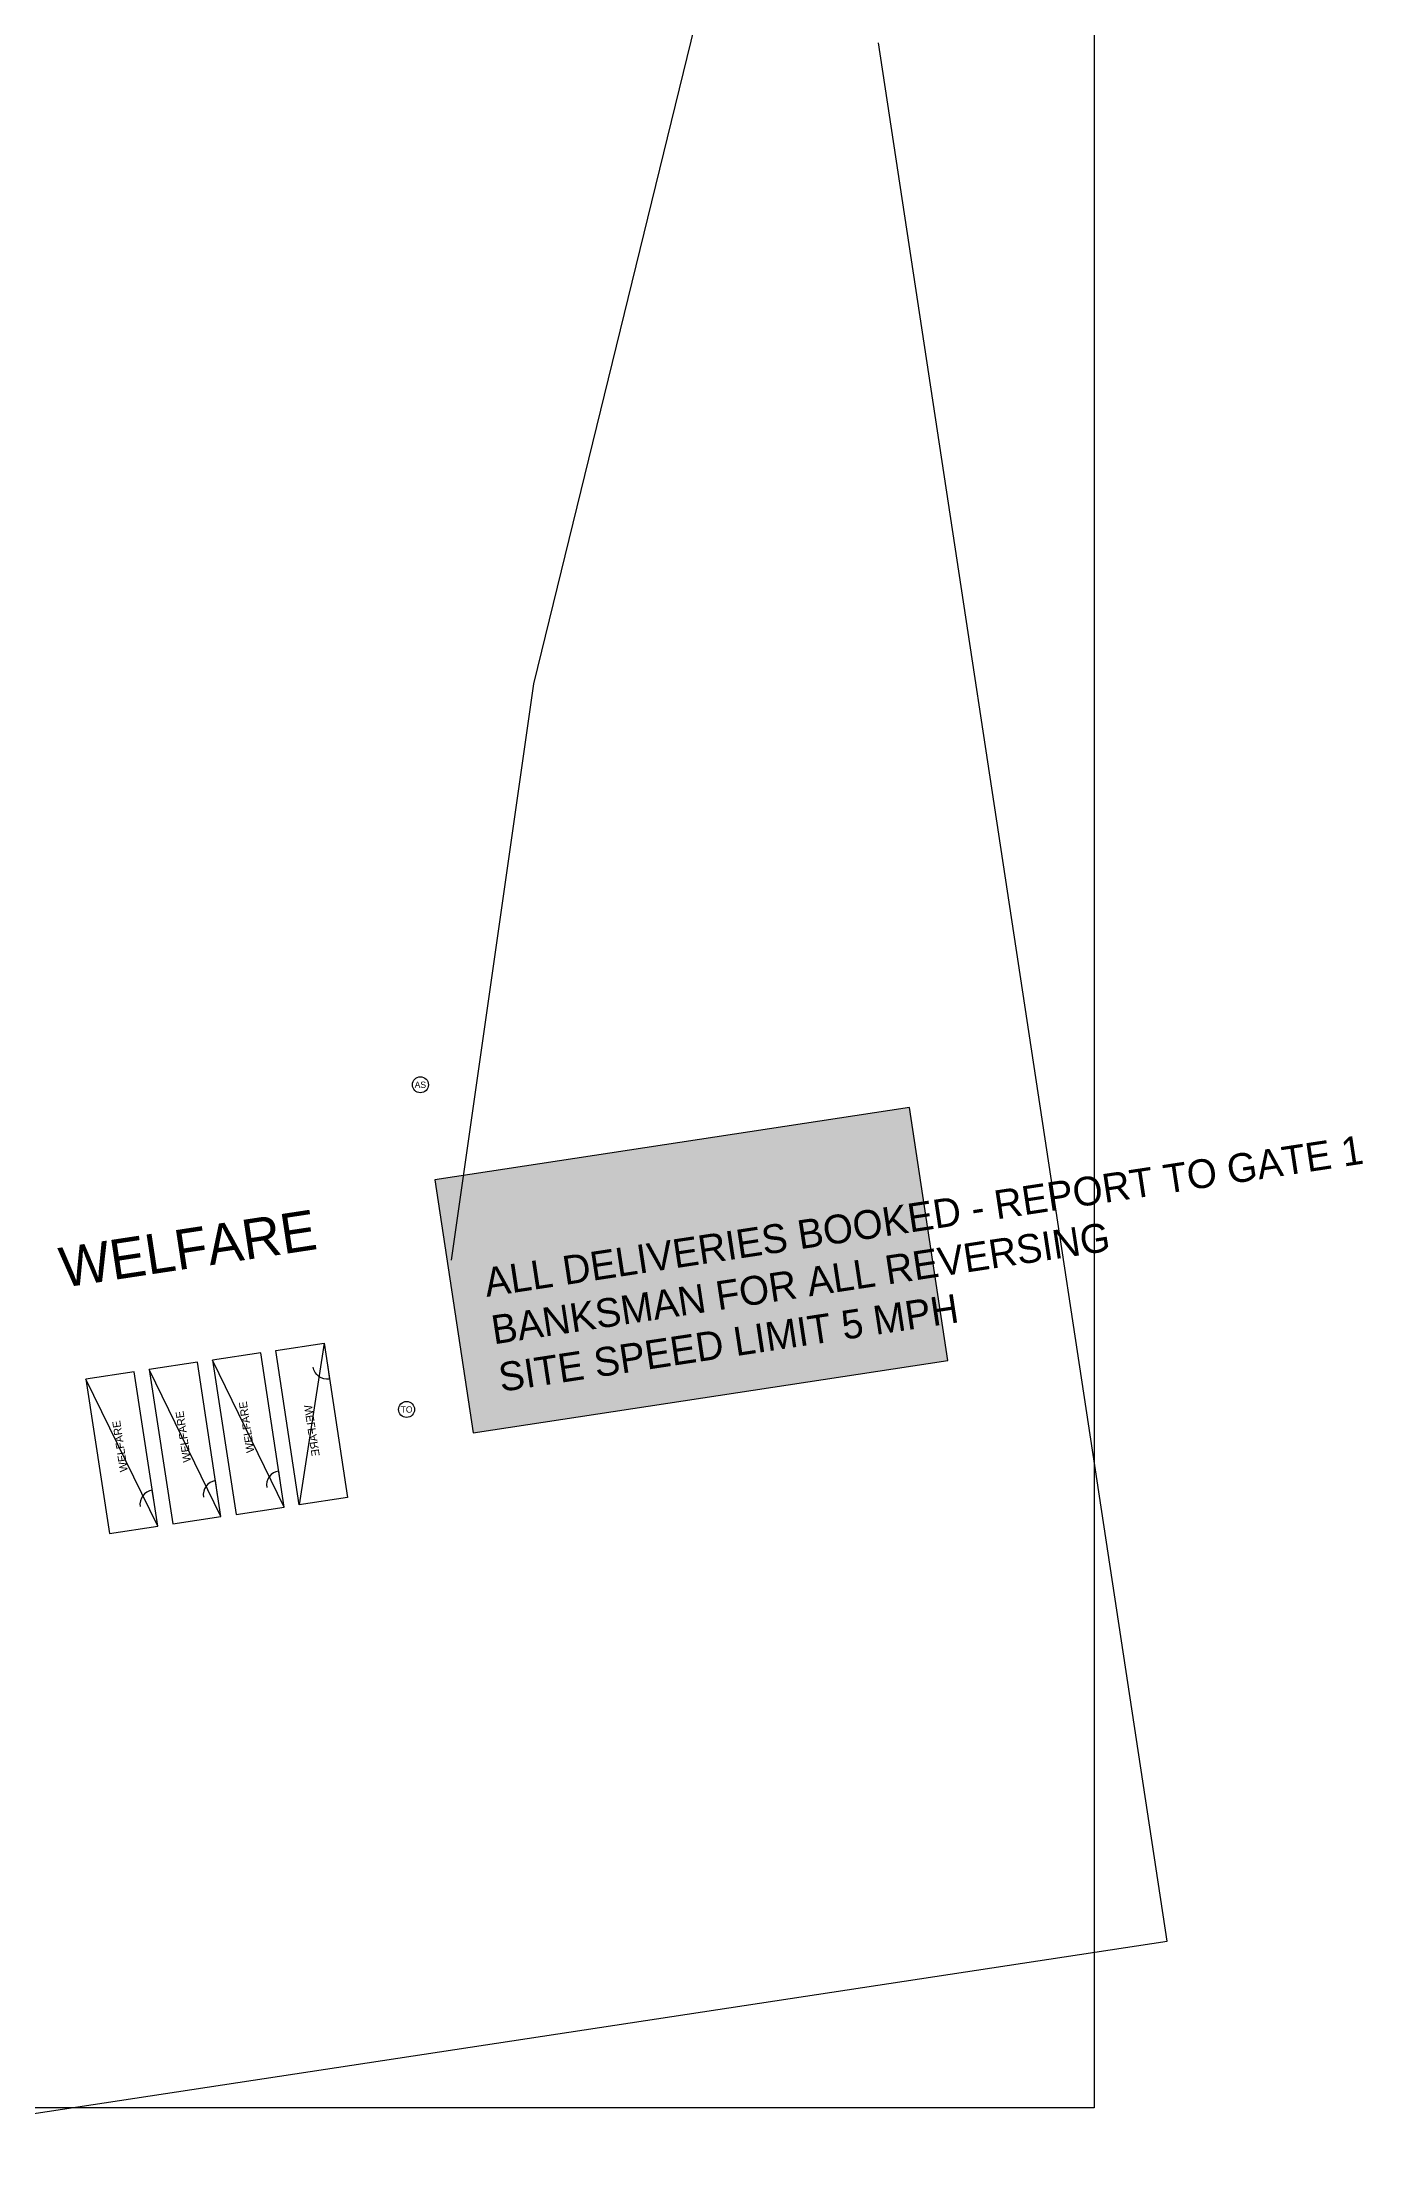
# Model space of a CAD drawing. Header units: millimetres. Extents: x 0 to 476461836, y 0 to 306518700.
# Drawn here: x 475898160 to 475980701, y 305620731 to 305752268 of the extents above; entities that cross this region are included whole.
import ezdxf
from ezdxf.enums import TextEntityAlignment as Align

# ---------------------------------------------------------------- set-up
doc = ezdxf.new("R2010")
doc.units = ezdxf.units.MM
doc.header["$LTSCALE"] = 500
for name, color, linetype in [('IMAGES', 7, 'Continuous'), ('OSBASE$0$Field Boundary', 9, 'Continuous'), ('TW_CAR PARK', 160, 'CONTINUOUS'), ('TW_HOARDING 2.4m', 5, 'CONTINUOUS'), ('TW_SYMBOLS', 7, 'CONTINUOUS'), ('TW_WELFARE', 140, 'CONTINUOUS'), ('Z_TEXT', 7, 'CONTINUOUS')]:
    doc.layers.add(name, color=color, linetype=linetype)
picture_1 = doc.add_image_def('image1.jpg', size_in_pixel=(6000, 4000))

# ---------------------------------------------------------------- blocks, each defined once
blk = doc.blocks.new('TOILETS')
blk.add_circle((0, 0), 500)
blk.add_text('TO', height=400).set_placement((0, 0), align=Align.MIDDLE_CENTER)
blk = doc.blocks.new('ASSEMBLY')
blk.add_circle((0, 0), 500)
blk.add_text('AS', height=400).set_placement((0, 0), align=Align.MIDDLE_CENTER)
blk = doc.blocks.new('DOOR_900')
at = {"color": 0}
blk.add_line((0, 0), (900, 0), dxfattribs=at)
blk.add_arc((0, 0), 900, 0, 90, dxfattribs=at)
blk = doc.blocks.new('WELFARE_UNIT_32x10')
at = {"color": 0}
blk.add_line((-4877, -1524), (4877, 1524), dxfattribs=at)
blk.add_lwpolyline([(-4877, -1524), (4877, -1524), (4877, 1524), (-4877, 1524)], close=True, dxfattribs=at)
blk.add_blockref('DOOR_900', (-3500, -1524))
blk.add_text('WELFARE', height=500, dxfattribs=at).set_placement((-1200, -200))

msp = doc.modelspace()

# ---------------------------------------------------------------- hatches: boundary and pattern name
at = {"layer": 'TW_CAR PARK'}
h = msp.add_hatch(color=7, dxfattribs=at)
h.set_gradient(color1=(200, 220, 255))
h.paths.add_polyline_path([(475925107, 305665357), (475954766, 305669866), (475952361, 305685685), (475922702, 305681175)])

# ---------------------------------------------------------------- linework, layer by layer
at = {"layer": 'OSBASE$0$Field Boundary'}
msp.add_lwpolyline([(475923745, 305676141), (475928896, 305712160), (475938964, 305753340), (475950950, 305790473), (475954027, 305830336), (475965375, 305869983)], dxfattribs=at)
at = {"layer": 'TW_CAR PARK'}
msp.add_lwpolyline([(475925107, 305665357), (475954766, 305669866), (475952361, 305685685), (475922702, 305681175)], close=True, dxfattribs=at)
at = {"layer": 'TW_HOARDING 2.4m', "true_color": 0x005493}
msp.add_lwpolyline([(475883945, 305620731), (475968474, 305633583), (475950437, 305752220)], dxfattribs=at)
msp.add_lwpolyline([(475883945, 305620731), (475968474, 305633583), (475950437, 305752220)], dxfattribs=at)

# ---------------------------------------------------------------- block references
at = {"layer": 'TW_SYMBOLS'}
for name, p in [('ASSEMBLY', (475921800, 305687107)), ('TOILETS', (475920938, 305666815))]:
    msp.add_blockref(name, p, dxfattribs=at)
at = {"layer": 'TW_WELFARE', "color": 140}
for p, rotation in [((475907098, 305664711), 98.64884653421274), ((475911052, 305665312), 98.64597461032346), ((475903143, 305664110), 98.64597461032346)]:
    msp.add_blockref('WELFARE_UNIT_32x10', p, dxfattribs=dict(at, rotation=rotation))
at = {"layer": 'TW_WELFARE', "color": 140, "xscale": -1, "rotation": 98.64597461032346}
msp.add_blockref('WELFARE_UNIT_32x10', (475915006, 305665914), dxfattribs=at)

# ---------------------------------------------------------------- texts
at = {"layer": 'Z_TEXT'}
msp.add_text('WELFARE', height=2500, rotation=8.64476, dxfattribs=at).set_placement((475907271, 305676875), align=Align.MIDDLE_CENTER)
at = {"layer": 'Z_TEXT', "insert": (475925668, 305675627), "char_height": 1800, "attachment_point": 1, "rotation": 8.64476}
msp.add_mtext('ALL DELIVERIES BOOKED - REPORT TO GATE 1\\PBANKSMAN FOR ALL REVERSING\\PSITE SPEED LIMIT 5 MPH', dxfattribs=at)

# ---------------------------------------------------------------- pictures from other files: only their frames are drawn
at = {"layer": 'IMAGES'}
image = msp.add_image(picture_1, insert=(475363910, 305623170), size_in_units=(600000, 400000), dxfattribs=at)

doc.saveas('drawing.dxf')
